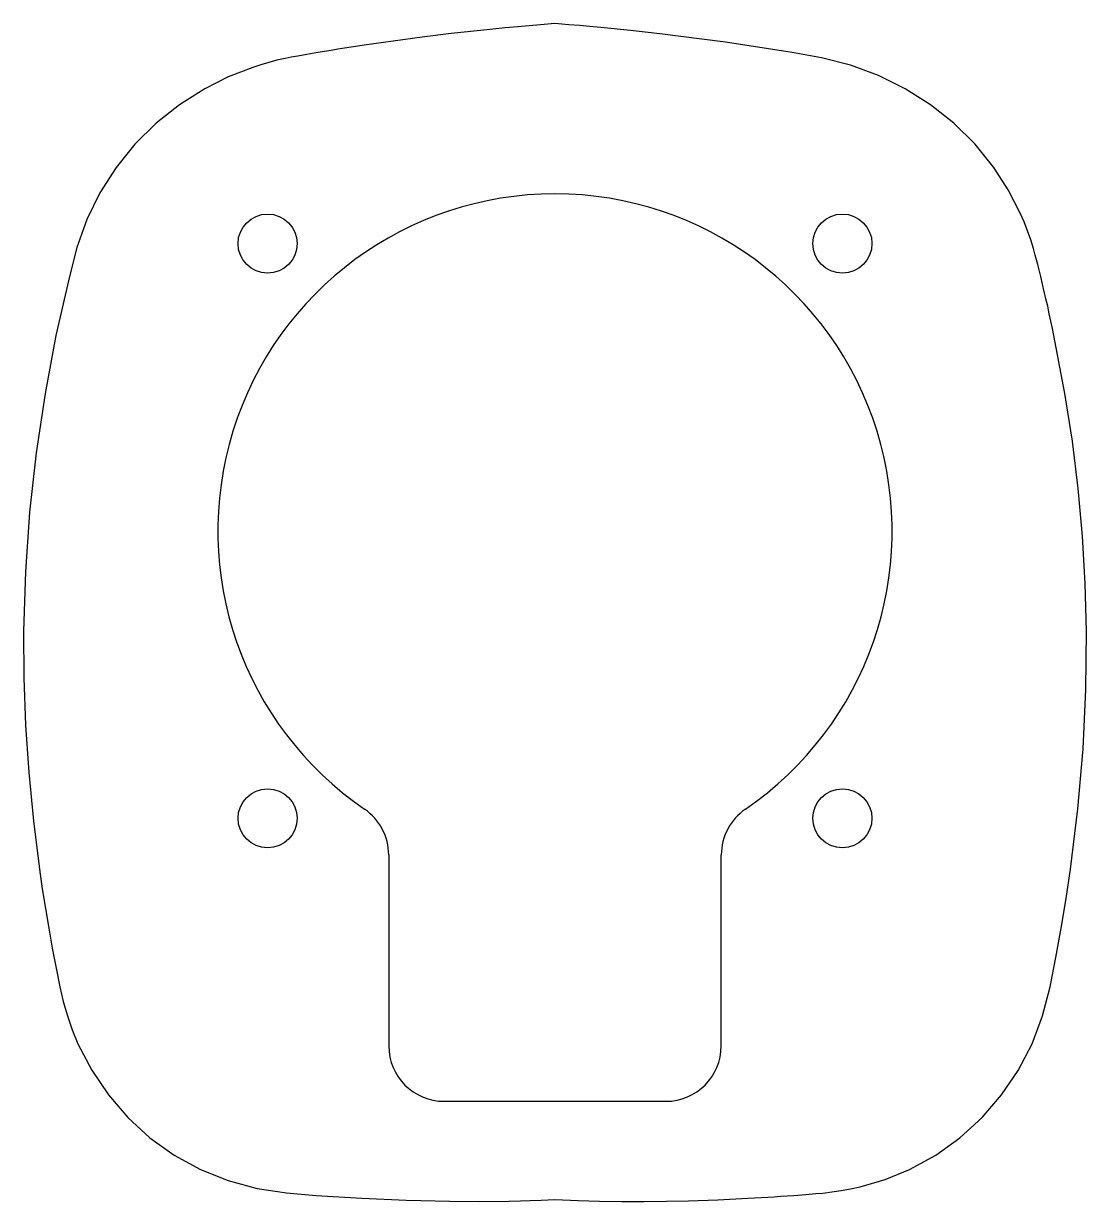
# Model space of a CAD drawing. Extents: x -28.8 to 28.8, y 67.3 to 131.1.
import ezdxf

# ---------------------------------------------------------------- set-up
doc = ezdxf.new("R2010")
doc.units = 0
doc.layers.get('0').update_dxf_attribs({"linetype": 'CONTINUOUS'})

msp = doc.modelspace()

# ---------------------------------------------------------------- linework, layer by layer
at = {"color": 7, "linetype": 'CONTINUOUS'}
for p, q in [((-9, 86.099), (-9, 75.76)), ((9, 75.76), (9, 86.099)), ((-6, 72.76), (6, 72.76))]:
    msp.add_line(p, q, dxfattribs=at)
at = {"color": 7, "linetype": 'CONTINUOUS', "flags": 128}
for points in [[(0, 131.106), (-0.779, 131.042), (-1.407, 130.989), (-2.018, 130.934), (-2.691, 130.871), (-3.366, 130.804), (-4.041, 130.735), (-5.624, 130.559), (-7.187, 130.367), (-10.322, 129.932), (-10.678, 129.878), (-11.035, 129.823), (-11.393, 129.767), (-11.751, 129.711), (-12.11, 129.653), (-12.47, 129.594), (-12.831, 129.535), (-13.438, 129.433), (-13.92, 129.349), (-14.276, 129.284), (-14.611, 129.217), (-15.049, 129.116), (-15.488, 129.002), (-15.926, 128.874), (-16.36, 128.734), (-17.685, 128.216), (-18.954, 127.581), (-20.326, 126.714), (-21.589, 125.71), (-22.741, 124.569), (-23.758, 123.311), (-24.629, 121.948), (-25.34, 120.498), (-25.883, 118.976), (-26.288, 117.411), (-27.011, 114.22), (-27.606, 111.082), (-28.09, 107.863), (-28.445, 104.646), (-28.67, 101.43), (-28.767, 98.216), (-28.752, 95.686), (-28.658, 93.131), (-28.486, 90.553), (-28.235, 87.95), (-27.905, 85.324), (-27.751, 84.269), (-27.584, 83.205), (-27.404, 82.131), (-27.212, 81.06), (-26.989, 79.886), (-26.802, 78.954), (-26.62, 78.167), (-26.397, 77.39), (-26.131, 76.626), (-25.823, 75.88), (-25.078, 74.439), (-24.177, 73.104), (-23.119, 71.877), (-21.923, 70.786), (-20.611, 69.849), (-19.189, 69.073), (-17.694, 68.471), (-16.129, 68.046), (-14.532, 67.8), (-12.921, 67.668), (-10.452, 67.509), (-8.052, 67.402), (-5.692, 67.347), (-4.099, 67.34), (-2.474, 67.358), (-1.861, 67.373), (-1.344, 67.389), (-0.752, 67.412), (0, 67.443)], [(0, 67.443), (1.251, 67.392), (2.409, 67.36), (3.617, 67.342), (4.82, 67.34), (6.03, 67.351), (7.219, 67.377), (8.81, 67.431), (10.439, 67.509), (10.8, 67.529), (11.159, 67.55), (11.516, 67.572), (11.871, 67.594), (12.223, 67.618), (12.573, 67.643), (12.921, 67.668), (13.586, 67.719), (14.11, 67.761), (14.494, 67.796), (14.986, 67.852), (15.499, 67.927), (16.003, 68.02), (16.51, 68.132), (17.875, 68.533), (19.188, 69.072), (20.609, 69.848), (21.922, 70.785), (23.117, 71.875), (24.176, 73.103), (25.077, 74.437), (25.822, 75.878), (26.396, 77.389), (26.801, 78.953), (27.114, 80.538), (27.403, 82.129), (27.668, 83.731), (27.904, 85.322), (28.305, 88.6), (28.582, 91.842), (28.736, 95.046), (28.767, 98.214), (28.7, 100.784), (28.551, 103.356), (28.319, 105.929), (28.004, 108.503), (27.606, 111.079), (26.931, 114.599), (26.845, 114.998), (26.758, 115.398), (26.668, 115.798), (26.576, 116.199), (26.482, 116.601), (26.387, 117.004), (26.289, 117.407), (26.128, 118.055), (25.997, 118.564), (25.895, 118.936), (25.751, 119.401), (25.581, 119.889), (25.391, 120.373), (25.185, 120.85), (24.534, 122.113), (23.757, 123.312), (22.741, 124.569), (21.588, 125.71), (20.325, 126.714), (18.953, 127.581), (17.508, 128.294), (15.988, 128.855), (14.422, 129.256), (12.83, 129.535), (9.237, 130.09), (5.673, 130.553), (4.09, 130.729), (2.475, 130.892), (1.861, 130.949), (1.341, 130.995), (0.751, 131.044), (0, 131.106)]]:
    msp.add_lwpolyline(points, dxfattribs=at)
at = {"color": 7, "linetype": 'CONTINUOUS'}
for centre in [(-15.556, 119.193), (15.556, 119.193), (-15.556, 88.081), (15.556, 88.081)]:
    msp.add_circle(centre, 1.6, dxfattribs=at)
for centre, radius, start, end in [((0, 103.637), 18.25, 304.38187, 235.61813), ((-12, 86.099), 3, 0, 55.61813), ((12, 86.099), 3, 124.38187, 180), ((-6, 75.76), 3, 180, 270), ((6, 75.76), 3, 270, 0)]:
    msp.add_arc(centre, radius, start, end, dxfattribs=at)

doc.saveas('drawing.dxf')
